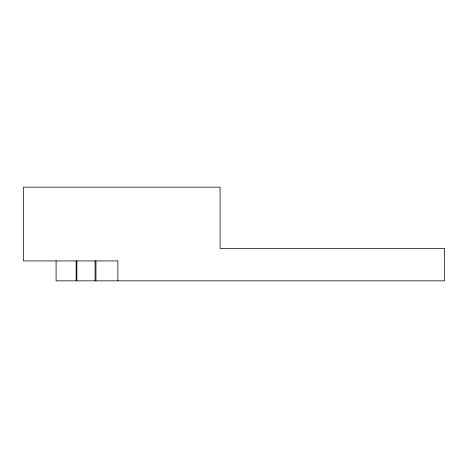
<?xml version="1.0" encoding="UTF-8"?>
<svg xmlns="http://www.w3.org/2000/svg" width="468" height="468" viewBox="0 0 468 468"><rect width="100%" height="100%" fill="white"/><g stroke="black" fill="none" stroke-linecap="round" stroke-linejoin="round"><path stroke-width="0.7" d="M117.872 280.847L117.872 260.922L23.4 260.922L23.4 187.153L220.095 187.153L220.095 248.409L444.6 248.409L444.6 280.847L56.084 280.847L56.084 260.922M95.952 260.922L95.952 280.847M95.074 260.922L95.074 280.847M76.851 260.922L76.851 280.847M76.167 260.922L76.167 280.847"/></g></svg>
